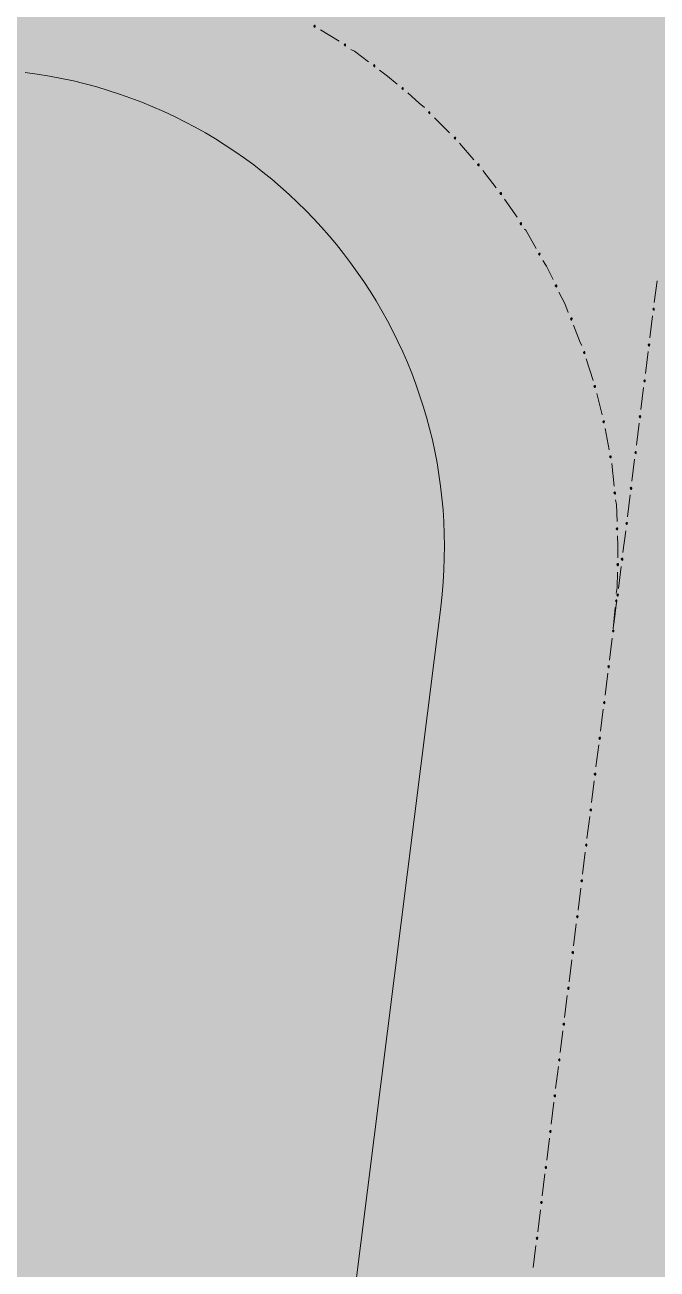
# Model space of a CAD drawing. Header units: metres. Extents: x -4 to 509425, y 7549 to 4732445.
# Drawn here: x 476076.11 to 476083.36, y 4719750.89 to 4719765.19 of the extents above; entities that cross this region are included whole.
import ezdxf

# ---------------------------------------------------------------- set-up
doc = ezdxf.new("R2010")
doc.units = ezdxf.units.M
doc.header["$LTSCALE"] = 0.01
doc.header["$MEASUREMENT"] = 0
doc.layers.get('0').update_dxf_attribs({"lineweight": 0})
for name, color, linetype in [('_SUBESTACIÓN', 1, 'Continuous'), ('NUDO GAROÑA', 211, 'Continuous'), ('SUBESTACION LA VID', 253, 'Continuous')]:
    doc.layers.add(name, color=color, linetype=linetype)

# ---------------------------------------------------------------- blocks, each defined once
blk = doc.blocks.new('A$Cfff6051d')
at = {"layer": 'SUBESTACION LA VID', "transparency": 33554687}
h = blk.add_hatch(color=256, dxfattribs=at)
h.dxf.hatch_style = 2
h.paths.add_polyline_path([(476079.437, 4719765.17), (476079.439, 4719765.178), (476079.43, 4719765.179), (476079.421, 4719765.172), (476079.428, 4719765.162), (476079.436, 4719765.161)])
h = blk.add_hatch(color=256, dxfattribs=at)
h.dxf.hatch_style = 2
h.paths.add_polyline_path([(476079.786, 4719764.955), (476079.787, 4719764.964), (476079.779, 4719764.965), (476079.769, 4719764.957), (476079.777, 4719764.948), (476079.785, 4719764.947)])
h = blk.add_hatch(color=256, dxfattribs=at)
h.dxf.hatch_style = 2
h.paths.add_polyline_path([(476080.123, 4719764.717), (476080.124, 4719764.725), (476080.116, 4719764.726), (476080.106, 4719764.719), (476080.114, 4719764.709), (476080.122, 4719764.708)])
h = blk.add_hatch(color=256, dxfattribs=at)
h.dxf.hatch_style = 2
h.paths.add_polyline_path([(476080.448, 4719764.454), (476080.45, 4719764.463), (476080.441, 4719764.464), (476080.432, 4719764.456), (476080.439, 4719764.447), (476080.447, 4719764.446)])
h = blk.add_hatch(color=256, dxfattribs=at)
h.dxf.hatch_style = 2
h.paths.add_polyline_path([(476080.755, 4719764.177), (476080.756, 4719764.185), (476080.748, 4719764.186), (476080.738, 4719764.179), (476080.746, 4719764.17), (476080.754, 4719764.168)])
h = blk.add_hatch(color=256, dxfattribs=at)
h.dxf.hatch_style = 2
h.paths.add_polyline_path([(476081.051, 4719763.884), (476081.052, 4719763.892), (476081.044, 4719763.893), (476081.034, 4719763.886), (476081.042, 4719763.876), (476081.05, 4719763.875)])
h = blk.add_hatch(color=256, dxfattribs=at)
h.dxf.hatch_style = 2
h.paths.add_polyline_path([(476081.32, 4719763.577), (476081.321, 4719763.585), (476081.312, 4719763.587), (476081.303, 4719763.579), (476081.31, 4719763.57), (476081.319, 4719763.569)])
h = blk.add_hatch(color=256, dxfattribs=at)
h.dxf.hatch_style = 2
h.paths.add_polyline_path([(476081.577, 4719763.246), (476081.578, 4719763.255), (476081.57, 4719763.256), (476081.56, 4719763.248), (476081.567, 4719763.239), (476081.576, 4719763.238)])
h = blk.add_hatch(color=256, dxfattribs=at)
h.dxf.hatch_style = 2
h.paths.add_polyline_path([(476081.807, 4719762.902), (476081.808, 4719762.91), (476081.799, 4719762.911), (476081.79, 4719762.904), (476081.797, 4719762.894), (476081.806, 4719762.893)])
h = blk.add_hatch(color=256, dxfattribs=at)
h.dxf.hatch_style = 2
h.paths.add_polyline_path([(476082.019, 4719762.551), (476082.02, 4719762.559), (476082.011, 4719762.56), (476082.002, 4719762.553), (476082.009, 4719762.544), (476082.018, 4719762.542)])
h = blk.add_hatch(color=256, dxfattribs=at)
h.dxf.hatch_style = 2
h.paths.add_polyline_path([(476082.212, 4719762.185), (476082.213, 4719762.194), (476082.204, 4719762.195), (476082.195, 4719762.187), (476082.202, 4719762.178), (476082.211, 4719762.177)])
h = blk.add_hatch(color=256, dxfattribs=at)
h.dxf.hatch_style = 2
h.paths.add_polyline_path([(476083.33, 4719761.917), (476083.331, 4719761.926), (476083.323, 4719761.927), (476083.313, 4719761.919), (476083.321, 4719761.91), (476083.329, 4719761.909)])
h = blk.add_hatch(color=256, dxfattribs=at)
h.dxf.hatch_style = 2
h.paths.add_polyline_path([(476082.386, 4719761.805), (476082.387, 4719761.814), (476082.379, 4719761.815), (476082.369, 4719761.807), (476082.377, 4719761.798), (476082.385, 4719761.797)])
h = blk.add_hatch(color=256, dxfattribs=at)
h.dxf.hatch_style = 2
h.paths.add_polyline_path([(476082.534, 4719761.42), (476082.535, 4719761.428), (476082.527, 4719761.429), (476082.517, 4719761.422), (476082.524, 4719761.412), (476082.533, 4719761.411)])
h = blk.add_hatch(color=256, dxfattribs=at)
h.dxf.hatch_style = 2
h.paths.add_polyline_path([(476083.278, 4719761.506), (476083.279, 4719761.514), (476083.271, 4719761.515), (476083.262, 4719761.508), (476083.269, 4719761.498), (476083.277, 4719761.497)])
h = blk.add_hatch(color=256, dxfattribs=at)
h.dxf.hatch_style = 2
h.paths.add_polyline_path([(476082.656, 4719761.029), (476082.657, 4719761.037), (476082.648, 4719761.039), (476082.639, 4719761.031), (476082.646, 4719761.022), (476082.654, 4719761.021)])
h = blk.add_hatch(color=256, dxfattribs=at)
h.dxf.hatch_style = 2
h.paths.add_polyline_path([(476083.227, 4719761.094), (476083.228, 4719761.102), (476083.219, 4719761.103), (476083.21, 4719761.096), (476083.217, 4719761.087), (476083.226, 4719761.086)])
h = blk.add_hatch(color=256, dxfattribs=at)
h.dxf.hatch_style = 2
h.paths.add_polyline_path([(476083.175, 4719760.682), (476083.176, 4719760.691), (476083.168, 4719760.692), (476083.158, 4719760.684), (476083.166, 4719760.675), (476083.174, 4719760.674)])
h = blk.add_hatch(color=256, dxfattribs=at)
h.dxf.hatch_style = 2
h.paths.add_polyline_path([(476082.758, 4719760.624), (476082.759, 4719760.632), (476082.751, 4719760.633), (476082.742, 4719760.626), (476082.749, 4719760.616), (476082.757, 4719760.615)])
h = blk.add_hatch(color=256, dxfattribs=at)
h.dxf.hatch_style = 2
h.paths.add_polyline_path([(476083.124, 4719760.271), (476083.125, 4719760.279), (476083.116, 4719760.28), (476083.107, 4719760.273), (476083.114, 4719760.263), (476083.123, 4719760.262)])
h = blk.add_hatch(color=256, dxfattribs=at)
h.dxf.hatch_style = 2
h.paths.add_polyline_path([(476082.836, 4719760.221), (476082.837, 4719760.23), (476082.829, 4719760.231), (476082.819, 4719760.224), (476082.826, 4719760.214), (476082.835, 4719760.213)])
h = blk.add_hatch(color=256, dxfattribs=at)
h.dxf.hatch_style = 2
h.paths.add_polyline_path([(476083.072, 4719759.859), (476083.073, 4719759.867), (476083.065, 4719759.869), (476083.055, 4719759.861), (476083.063, 4719759.852), (476083.071, 4719759.851)])
h = blk.add_hatch(color=256, dxfattribs=at)
h.dxf.hatch_style = 2
h.paths.add_polyline_path([(476082.886, 4719759.806), (476082.887, 4719759.814), (476082.879, 4719759.815), (476082.869, 4719759.808), (476082.877, 4719759.798), (476082.885, 4719759.797)])
h = blk.add_hatch(color=256, dxfattribs=at)
h.dxf.hatch_style = 2
h.paths.add_polyline_path([(476082.911, 4719759.393), (476082.912, 4719759.401), (476082.904, 4719759.402), (476082.894, 4719759.395), (476082.902, 4719759.386), (476082.91, 4719759.385)])
h = blk.add_hatch(color=256, dxfattribs=at)
h.dxf.hatch_style = 2
h.paths.add_polyline_path([(476083.021, 4719759.456), (476083.023, 4719759.464), (476083.014, 4719759.465), (476083.005, 4719759.458), (476083.012, 4719759.449), (476083.02, 4719759.447)])
h = blk.add_hatch(color=256, dxfattribs=at)
h.dxf.hatch_style = 2
h.paths.add_polyline_path([(476082.919, 4719758.982), (476082.92, 4719758.991), (476082.912, 4719758.992), (476082.903, 4719758.984), (476082.91, 4719758.975), (476082.918, 4719758.974)])
h = blk.add_hatch(color=256, dxfattribs=at)
h.dxf.hatch_style = 2
h.paths.add_polyline_path([(476082.97, 4719759.044), (476082.971, 4719759.053), (476082.962, 4719759.054), (476082.953, 4719759.046), (476082.96, 4719759.037), (476082.969, 4719759.036)])
h = blk.add_hatch(color=256, dxfattribs=at)
h.dxf.hatch_style = 2
h.paths.add_polyline_path([(476082.901, 4719758.566), (476082.902, 4719758.575), (476082.894, 4719758.576), (476082.885, 4719758.569), (476082.892, 4719758.559), (476082.9, 4719758.558)])
h = blk.add_hatch(color=256, dxfattribs=at)
h.dxf.hatch_style = 2
h.paths.add_polyline_path([(476082.918, 4719758.633), (476082.919, 4719758.641), (476082.911, 4719758.642), (476082.901, 4719758.635), (476082.909, 4719758.625), (476082.917, 4719758.624)])
h = blk.add_hatch(color=256, dxfattribs=at)
h.dxf.hatch_style = 2
h.paths.add_polyline_path([(476082.867, 4719758.221), (476082.868, 4719758.229), (476082.859, 4719758.23), (476082.85, 4719758.223), (476082.857, 4719758.214), (476082.866, 4719758.213)])
h = blk.add_hatch(color=256, dxfattribs=at)
h.dxf.hatch_style = 2
h.paths.add_polyline_path([(476082.815, 4719757.809), (476082.816, 4719757.818), (476082.808, 4719757.819), (476082.798, 4719757.812), (476082.806, 4719757.802), (476082.814, 4719757.801)])
h = blk.add_hatch(color=256, dxfattribs=at)
h.dxf.hatch_style = 2
h.paths.add_polyline_path([(476082.763, 4719757.398), (476082.764, 4719757.406), (476082.756, 4719757.407), (476082.747, 4719757.4), (476082.754, 4719757.39), (476082.762, 4719757.389)])
h = blk.add_hatch(color=256, dxfattribs=at)
h.dxf.hatch_style = 2
h.paths.add_polyline_path([(476082.712, 4719756.986), (476082.713, 4719756.995), (476082.704, 4719756.996), (476082.695, 4719756.988), (476082.702, 4719756.979), (476082.711, 4719756.978)])
h = blk.add_hatch(color=256, dxfattribs=at)
h.dxf.hatch_style = 2
h.paths.add_polyline_path([(476082.66, 4719756.575), (476082.661, 4719756.583), (476082.653, 4719756.584), (476082.643, 4719756.577), (476082.651, 4719756.567), (476082.659, 4719756.566)])
h = blk.add_hatch(color=256, dxfattribs=at)
h.dxf.hatch_style = 2
h.paths.add_polyline_path([(476082.609, 4719756.163), (476082.61, 4719756.171), (476082.601, 4719756.172), (476082.592, 4719756.165), (476082.599, 4719756.156), (476082.608, 4719756.155)])
h = blk.add_hatch(color=256, dxfattribs=at)
h.dxf.hatch_style = 2
h.paths.add_polyline_path([(476082.558, 4719755.76), (476082.559, 4719755.768), (476082.551, 4719755.769), (476082.541, 4719755.762), (476082.549, 4719755.752), (476082.557, 4719755.751)])
h = blk.add_hatch(color=256, dxfattribs=at)
h.dxf.hatch_style = 2
h.paths.add_polyline_path([(476082.506, 4719755.348), (476082.508, 4719755.357), (476082.499, 4719755.358), (476082.49, 4719755.35), (476082.497, 4719755.341), (476082.505, 4719755.34)])
h = blk.add_hatch(color=256, dxfattribs=at)
h.dxf.hatch_style = 2
h.paths.add_polyline_path([(476082.455, 4719754.937), (476082.456, 4719754.945), (476082.448, 4719754.946), (476082.438, 4719754.939), (476082.445, 4719754.929), (476082.454, 4719754.928)])
h = blk.add_hatch(color=256, dxfattribs=at)
h.dxf.hatch_style = 2
h.paths.add_polyline_path([(476082.403, 4719754.525), (476082.404, 4719754.533), (476082.396, 4719754.534), (476082.386, 4719754.527), (476082.394, 4719754.518), (476082.402, 4719754.516)])
h = blk.add_hatch(color=256, dxfattribs=at)
h.dxf.hatch_style = 2
h.paths.add_polyline_path([(476082.352, 4719754.113), (476082.353, 4719754.122), (476082.344, 4719754.123), (476082.335, 4719754.115), (476082.342, 4719754.106), (476082.351, 4719754.105)])
h = blk.add_hatch(color=256, dxfattribs=at)
h.dxf.hatch_style = 2
h.paths.add_polyline_path([(476082.3, 4719753.702), (476082.301, 4719753.71), (476082.293, 4719753.711), (476082.283, 4719753.704), (476082.291, 4719753.694), (476082.299, 4719753.693)])
h = blk.add_hatch(color=256, dxfattribs=at)
h.dxf.hatch_style = 2
h.paths.add_polyline_path([(476082.248, 4719753.29), (476082.249, 4719753.298), (476082.241, 4719753.299), (476082.232, 4719753.292), (476082.239, 4719753.283), (476082.247, 4719753.282)])
h = blk.add_hatch(color=256, dxfattribs=at)
h.dxf.hatch_style = 2
h.paths.add_polyline_path([(476082.197, 4719752.878), (476082.198, 4719752.887), (476082.189, 4719752.888), (476082.18, 4719752.881), (476082.187, 4719752.871), (476082.196, 4719752.87)])
h = blk.add_hatch(color=256, dxfattribs=at)
h.dxf.hatch_style = 2
h.paths.add_polyline_path([(476082.145, 4719752.467), (476082.146, 4719752.475), (476082.138, 4719752.476), (476082.128, 4719752.469), (476082.136, 4719752.459), (476082.144, 4719752.458)])
h = blk.add_hatch(color=256, dxfattribs=at)
h.dxf.hatch_style = 2
h.paths.add_polyline_path([(476082.094, 4719752.055), (476082.095, 4719752.064), (476082.086, 4719752.065), (476082.077, 4719752.057), (476082.084, 4719752.048), (476082.093, 4719752.047)])
h = blk.add_hatch(color=256, dxfattribs=at)
h.dxf.hatch_style = 2
h.paths.add_polyline_path([(476082.043, 4719751.652), (476082.044, 4719751.66), (476082.036, 4719751.661), (476082.026, 4719751.654), (476082.034, 4719751.645), (476082.042, 4719751.644)])
h = blk.add_hatch(color=256, dxfattribs=at)
h.dxf.hatch_style = 2
h.paths.add_polyline_path([(476081.991, 4719751.24), (476081.993, 4719751.249), (476081.984, 4719751.25), (476081.975, 4719751.242), (476081.982, 4719751.233), (476081.99, 4719751.232)])
at = {"layer": 'SUBESTACION LA VID', "lineweight": 15}
for p, q in [((476079.715, 4719764.998), (476079.5, 4719765.128)), ((476081.259, 4719763.636), (476081.095, 4719763.827)), ((476081.517, 4719763.313), (476081.363, 4719763.512)), ((476081.756, 4719762.976), (476081.611, 4719763.182)), ((476083.363, 4719762.246), (476083.331, 4719761.994)), ((476083.312, 4719761.843), (476083.281, 4719761.591)), ((476083.261, 4719761.431), (476083.229, 4719761.179)), ((476082.63, 4719761.1), (476082.551, 4719761.349)), ((476083.209, 4719761.019), (476083.177, 4719760.767)), ((476082.734, 4719760.703), (476082.671, 4719760.95)), ((476082.812, 4719760.301), (476082.766, 4719760.546)), ((476083.157, 4719760.608), (476083.126, 4719760.356)), ((476082.87, 4719759.884), (476082.843, 4719760.144)), ((476083.106, 4719760.196), (476083.074, 4719759.944)), ((476083.054, 4719759.785), (476083.023, 4719759.533)), ((476083.003, 4719759.373), (476082.971, 4719759.121)), ((476082.951, 4719758.961), (476082.919, 4719758.709)), ((476082.899, 4719758.55), (476082.868, 4719758.298)), ((476080.879, 4719758.496), (476078.143, 4719736.672)), ((476082.861, 4719758.247), (476082.884, 4719758.492)), ((476082.848, 4719758.138), (476082.816, 4719757.886)), ((476082.797, 4719757.735), (476082.766, 4719757.483)), ((476082.746, 4719757.323), (476082.714, 4719757.071)), ((476082.694, 4719756.912), (476082.662, 4719756.66)), ((476082.642, 4719756.5), (476082.611, 4719756.248)), ((476082.591, 4719756.088), (476082.559, 4719755.836)), ((476082.539, 4719755.677), (476082.508, 4719755.425)), ((476082.488, 4719755.265), (476082.456, 4719755.013)), ((476082.436, 4719754.854), (476082.404, 4719754.602)), ((476082.384, 4719754.442), (476082.353, 4719754.19)), ((476082.333, 4719754.03), (476082.301, 4719753.778)), ((476082.282, 4719753.627), (476082.251, 4719753.375)), ((476082.231, 4719753.215), (476082.199, 4719752.963)), ((476082.179, 4719752.804), (476082.147, 4719752.552)), ((476082.127, 4719752.392), (476082.096, 4719752.14)), ((476082.076, 4719751.981), (476082.044, 4719751.729)), ((476082.024, 4719751.569), (476081.993, 4719751.317)), ((476081.973, 4719751.157), (476081.941, 4719750.905))]:
    blk.add_line(p, q, dxfattribs=at)
at = {"layer": 'SUBESTACION LA VID'}
for points in [[(476079.437, 4719765.17), (476079.439, 4719765.178), (476079.43, 4719765.179), (476079.421, 4719765.172), (476079.428, 4719765.162), (476079.436, 4719765.161)], [(476079.786, 4719764.955), (476079.787, 4719764.964), (476079.779, 4719764.965), (476079.769, 4719764.957), (476079.777, 4719764.948), (476079.785, 4719764.947)], [(476080.123, 4719764.717), (476080.124, 4719764.725), (476080.116, 4719764.726), (476080.106, 4719764.719), (476080.114, 4719764.709), (476080.122, 4719764.708)], [(476080.448, 4719764.454), (476080.45, 4719764.463), (476080.441, 4719764.464), (476080.432, 4719764.456), (476080.439, 4719764.447), (476080.447, 4719764.446)], [(476080.755, 4719764.177), (476080.756, 4719764.185), (476080.748, 4719764.186), (476080.738, 4719764.179), (476080.746, 4719764.17), (476080.754, 4719764.168)], [(476081.051, 4719763.884), (476081.052, 4719763.892), (476081.044, 4719763.893), (476081.034, 4719763.886), (476081.042, 4719763.876), (476081.05, 4719763.875)], [(476081.32, 4719763.577), (476081.321, 4719763.585), (476081.312, 4719763.587), (476081.303, 4719763.579), (476081.31, 4719763.57), (476081.319, 4719763.569)], [(476081.577, 4719763.246), (476081.578, 4719763.255), (476081.57, 4719763.256), (476081.56, 4719763.248), (476081.567, 4719763.239), (476081.576, 4719763.238)], [(476081.807, 4719762.902), (476081.808, 4719762.91), (476081.799, 4719762.911), (476081.79, 4719762.904), (476081.797, 4719762.894), (476081.806, 4719762.893)], [(476082.019, 4719762.551), (476082.02, 4719762.559), (476082.011, 4719762.56), (476082.002, 4719762.553), (476082.009, 4719762.544), (476082.018, 4719762.542)], [(476082.212, 4719762.185), (476082.213, 4719762.194), (476082.204, 4719762.195), (476082.195, 4719762.187), (476082.202, 4719762.178), (476082.211, 4719762.177)], [(476083.33, 4719761.917), (476083.331, 4719761.926), (476083.323, 4719761.927), (476083.313, 4719761.919), (476083.321, 4719761.91), (476083.329, 4719761.909)], [(476082.386, 4719761.805), (476082.387, 4719761.814), (476082.379, 4719761.815), (476082.369, 4719761.807), (476082.377, 4719761.798), (476082.385, 4719761.797)], [(476082.534, 4719761.42), (476082.535, 4719761.428), (476082.527, 4719761.429), (476082.517, 4719761.422), (476082.524, 4719761.412), (476082.533, 4719761.411)], [(476083.278, 4719761.506), (476083.279, 4719761.514), (476083.271, 4719761.515), (476083.262, 4719761.508), (476083.269, 4719761.498), (476083.277, 4719761.497)], [(476082.656, 4719761.029), (476082.657, 4719761.037), (476082.648, 4719761.039), (476082.639, 4719761.031), (476082.646, 4719761.022), (476082.654, 4719761.021)], [(476083.227, 4719761.094), (476083.228, 4719761.102), (476083.219, 4719761.103), (476083.21, 4719761.096), (476083.217, 4719761.087), (476083.226, 4719761.086)], [(476083.175, 4719760.682), (476083.176, 4719760.691), (476083.168, 4719760.692), (476083.158, 4719760.684), (476083.166, 4719760.675), (476083.174, 4719760.674)], [(476082.758, 4719760.624), (476082.759, 4719760.632), (476082.751, 4719760.633), (476082.742, 4719760.626), (476082.749, 4719760.616), (476082.757, 4719760.615)], [(476083.124, 4719760.271), (476083.125, 4719760.279), (476083.116, 4719760.28), (476083.107, 4719760.273), (476083.114, 4719760.263), (476083.123, 4719760.262)], [(476082.836, 4719760.221), (476082.837, 4719760.23), (476082.829, 4719760.231), (476082.819, 4719760.224), (476082.826, 4719760.214), (476082.835, 4719760.213)], [(476083.072, 4719759.859), (476083.073, 4719759.867), (476083.065, 4719759.869), (476083.055, 4719759.861), (476083.063, 4719759.852), (476083.071, 4719759.851)], [(476082.886, 4719759.806), (476082.887, 4719759.814), (476082.879, 4719759.815), (476082.869, 4719759.808), (476082.877, 4719759.798), (476082.885, 4719759.797)], [(476082.911, 4719759.393), (476082.912, 4719759.401), (476082.904, 4719759.402), (476082.894, 4719759.395), (476082.902, 4719759.386), (476082.91, 4719759.385)], [(476083.021, 4719759.456), (476083.023, 4719759.464), (476083.014, 4719759.465), (476083.005, 4719759.458), (476083.012, 4719759.449), (476083.02, 4719759.447)], [(476082.919, 4719758.982), (476082.92, 4719758.991), (476082.912, 4719758.992), (476082.903, 4719758.984), (476082.91, 4719758.975), (476082.918, 4719758.974)], [(476082.97, 4719759.044), (476082.971, 4719759.053), (476082.962, 4719759.054), (476082.953, 4719759.046), (476082.96, 4719759.037), (476082.969, 4719759.036)], [(476082.901, 4719758.566), (476082.902, 4719758.575), (476082.894, 4719758.576), (476082.885, 4719758.569), (476082.892, 4719758.559), (476082.9, 4719758.558)], [(476082.918, 4719758.633), (476082.919, 4719758.641), (476082.911, 4719758.642), (476082.901, 4719758.635), (476082.909, 4719758.625), (476082.917, 4719758.624)], [(476082.867, 4719758.221), (476082.868, 4719758.229), (476082.859, 4719758.23), (476082.85, 4719758.223), (476082.857, 4719758.214), (476082.866, 4719758.213)], [(476082.815, 4719757.809), (476082.816, 4719757.818), (476082.808, 4719757.819), (476082.798, 4719757.812), (476082.806, 4719757.802), (476082.814, 4719757.801)], [(476082.763, 4719757.398), (476082.764, 4719757.406), (476082.756, 4719757.407), (476082.747, 4719757.4), (476082.754, 4719757.39), (476082.762, 4719757.389)], [(476082.712, 4719756.986), (476082.713, 4719756.995), (476082.704, 4719756.996), (476082.695, 4719756.988), (476082.702, 4719756.979), (476082.711, 4719756.978)], [(476082.66, 4719756.575), (476082.661, 4719756.583), (476082.653, 4719756.584), (476082.643, 4719756.577), (476082.651, 4719756.567), (476082.659, 4719756.566)], [(476082.609, 4719756.163), (476082.61, 4719756.171), (476082.601, 4719756.172), (476082.592, 4719756.165), (476082.599, 4719756.156), (476082.608, 4719756.155)], [(476082.558, 4719755.76), (476082.559, 4719755.768), (476082.551, 4719755.769), (476082.541, 4719755.762), (476082.549, 4719755.752), (476082.557, 4719755.751)], [(476082.506, 4719755.348), (476082.508, 4719755.357), (476082.499, 4719755.358), (476082.49, 4719755.35), (476082.497, 4719755.341), (476082.505, 4719755.34)], [(476082.455, 4719754.937), (476082.456, 4719754.945), (476082.448, 4719754.946), (476082.438, 4719754.939), (476082.445, 4719754.929), (476082.454, 4719754.928)], [(476082.403, 4719754.525), (476082.404, 4719754.533), (476082.396, 4719754.534), (476082.386, 4719754.527), (476082.394, 4719754.518), (476082.402, 4719754.516)], [(476082.352, 4719754.113), (476082.353, 4719754.122), (476082.344, 4719754.123), (476082.335, 4719754.115), (476082.342, 4719754.106), (476082.351, 4719754.105)], [(476082.3, 4719753.702), (476082.301, 4719753.71), (476082.293, 4719753.711), (476082.283, 4719753.704), (476082.291, 4719753.694), (476082.299, 4719753.693)], [(476082.248, 4719753.29), (476082.249, 4719753.298), (476082.241, 4719753.299), (476082.232, 4719753.292), (476082.239, 4719753.283), (476082.247, 4719753.282)], [(476082.197, 4719752.878), (476082.198, 4719752.887), (476082.189, 4719752.888), (476082.18, 4719752.881), (476082.187, 4719752.871), (476082.196, 4719752.87)], [(476082.145, 4719752.467), (476082.146, 4719752.475), (476082.138, 4719752.476), (476082.128, 4719752.469), (476082.136, 4719752.459), (476082.144, 4719752.458)], [(476082.094, 4719752.055), (476082.095, 4719752.064), (476082.086, 4719752.065), (476082.077, 4719752.057), (476082.084, 4719752.048), (476082.093, 4719752.047)], [(476082.043, 4719751.652), (476082.044, 4719751.66), (476082.036, 4719751.661), (476082.026, 4719751.654), (476082.034, 4719751.645), (476082.042, 4719751.644)], [(476081.991, 4719751.24), (476081.993, 4719751.249), (476081.984, 4719751.25), (476081.975, 4719751.242), (476081.982, 4719751.233), (476081.99, 4719751.232)]]:
    blk.add_lwpolyline(points, close=True, dxfattribs=at)
at = {"layer": 'SUBESTACION LA VID', "lineweight": 0}
for points in [[(476079.437, 4719765.17), (476079.439, 4719765.178), (476079.43, 4719765.179), (476079.421, 4719765.172), (476079.428, 4719765.162), (476079.436, 4719765.161)], [(476079.786, 4719764.955), (476079.787, 4719764.964), (476079.779, 4719764.965), (476079.769, 4719764.957), (476079.777, 4719764.948), (476079.785, 4719764.947)], [(476080.123, 4719764.717), (476080.124, 4719764.725), (476080.116, 4719764.726), (476080.106, 4719764.719), (476080.114, 4719764.709), (476080.122, 4719764.708)], [(476080.448, 4719764.454), (476080.45, 4719764.463), (476080.441, 4719764.464), (476080.432, 4719764.456), (476080.439, 4719764.447), (476080.447, 4719764.446)], [(476080.755, 4719764.177), (476080.756, 4719764.185), (476080.748, 4719764.186), (476080.738, 4719764.179), (476080.746, 4719764.17), (476080.754, 4719764.168)], [(476081.051, 4719763.884), (476081.052, 4719763.892), (476081.044, 4719763.893), (476081.034, 4719763.886), (476081.042, 4719763.876), (476081.05, 4719763.875)], [(476081.32, 4719763.577), (476081.321, 4719763.585), (476081.312, 4719763.587), (476081.303, 4719763.579), (476081.31, 4719763.57), (476081.319, 4719763.569)], [(476081.577, 4719763.246), (476081.578, 4719763.255), (476081.57, 4719763.256), (476081.56, 4719763.248), (476081.567, 4719763.239), (476081.576, 4719763.238)], [(476081.807, 4719762.902), (476081.808, 4719762.91), (476081.799, 4719762.911), (476081.79, 4719762.904), (476081.797, 4719762.894), (476081.806, 4719762.893)], [(476082.019, 4719762.551), (476082.02, 4719762.559), (476082.011, 4719762.56), (476082.002, 4719762.553), (476082.009, 4719762.544), (476082.018, 4719762.542)], [(476082.212, 4719762.185), (476082.213, 4719762.194), (476082.204, 4719762.195), (476082.195, 4719762.187), (476082.202, 4719762.178), (476082.211, 4719762.177)], [(476083.33, 4719761.917), (476083.331, 4719761.926), (476083.323, 4719761.927), (476083.313, 4719761.919), (476083.321, 4719761.91), (476083.329, 4719761.909)], [(476082.386, 4719761.805), (476082.387, 4719761.814), (476082.379, 4719761.815), (476082.369, 4719761.807), (476082.377, 4719761.798), (476082.385, 4719761.797)], [(476082.534, 4719761.42), (476082.535, 4719761.428), (476082.527, 4719761.429), (476082.517, 4719761.422), (476082.524, 4719761.412), (476082.533, 4719761.411)], [(476083.278, 4719761.506), (476083.279, 4719761.514), (476083.271, 4719761.515), (476083.262, 4719761.508), (476083.269, 4719761.498), (476083.277, 4719761.497)], [(476082.656, 4719761.029), (476082.657, 4719761.037), (476082.648, 4719761.039), (476082.639, 4719761.031), (476082.646, 4719761.022), (476082.654, 4719761.021)], [(476083.227, 4719761.094), (476083.228, 4719761.102), (476083.219, 4719761.103), (476083.21, 4719761.096), (476083.217, 4719761.087), (476083.226, 4719761.086)], [(476083.175, 4719760.682), (476083.176, 4719760.691), (476083.168, 4719760.692), (476083.158, 4719760.684), (476083.166, 4719760.675), (476083.174, 4719760.674)], [(476082.758, 4719760.624), (476082.759, 4719760.632), (476082.751, 4719760.633), (476082.742, 4719760.626), (476082.749, 4719760.616), (476082.757, 4719760.615)], [(476083.124, 4719760.271), (476083.125, 4719760.279), (476083.116, 4719760.28), (476083.107, 4719760.273), (476083.114, 4719760.263), (476083.123, 4719760.262)], [(476082.836, 4719760.221), (476082.837, 4719760.23), (476082.829, 4719760.231), (476082.819, 4719760.224), (476082.826, 4719760.214), (476082.835, 4719760.213)], [(476083.072, 4719759.859), (476083.073, 4719759.867), (476083.065, 4719759.869), (476083.055, 4719759.861), (476083.063, 4719759.852), (476083.071, 4719759.851)], [(476082.886, 4719759.806), (476082.887, 4719759.814), (476082.879, 4719759.815), (476082.869, 4719759.808), (476082.877, 4719759.798), (476082.885, 4719759.797)], [(476082.911, 4719759.393), (476082.912, 4719759.401), (476082.904, 4719759.402), (476082.894, 4719759.395), (476082.902, 4719759.386), (476082.91, 4719759.385)], [(476083.021, 4719759.456), (476083.023, 4719759.464), (476083.014, 4719759.465), (476083.005, 4719759.458), (476083.012, 4719759.449), (476083.02, 4719759.447)], [(476082.919, 4719758.982), (476082.92, 4719758.991), (476082.912, 4719758.992), (476082.903, 4719758.984), (476082.91, 4719758.975), (476082.918, 4719758.974)], [(476082.97, 4719759.044), (476082.971, 4719759.053), (476082.962, 4719759.054), (476082.953, 4719759.046), (476082.96, 4719759.037), (476082.969, 4719759.036)], [(476082.901, 4719758.566), (476082.902, 4719758.575), (476082.894, 4719758.576), (476082.885, 4719758.569), (476082.892, 4719758.559), (476082.9, 4719758.558)], [(476082.918, 4719758.633), (476082.919, 4719758.641), (476082.911, 4719758.642), (476082.901, 4719758.635), (476082.909, 4719758.625), (476082.917, 4719758.624)], [(476082.867, 4719758.221), (476082.868, 4719758.229), (476082.859, 4719758.23), (476082.85, 4719758.223), (476082.857, 4719758.214), (476082.866, 4719758.213)], [(476082.815, 4719757.809), (476082.816, 4719757.818), (476082.808, 4719757.819), (476082.798, 4719757.812), (476082.806, 4719757.802), (476082.814, 4719757.801)], [(476082.763, 4719757.398), (476082.764, 4719757.406), (476082.756, 4719757.407), (476082.747, 4719757.4), (476082.754, 4719757.39), (476082.762, 4719757.389)], [(476082.712, 4719756.986), (476082.713, 4719756.995), (476082.704, 4719756.996), (476082.695, 4719756.988), (476082.702, 4719756.979), (476082.711, 4719756.978)], [(476082.66, 4719756.575), (476082.661, 4719756.583), (476082.653, 4719756.584), (476082.643, 4719756.577), (476082.651, 4719756.567), (476082.659, 4719756.566)], [(476082.609, 4719756.163), (476082.61, 4719756.171), (476082.601, 4719756.172), (476082.592, 4719756.165), (476082.599, 4719756.156), (476082.608, 4719756.155)], [(476082.558, 4719755.76), (476082.559, 4719755.768), (476082.551, 4719755.769), (476082.541, 4719755.762), (476082.549, 4719755.752), (476082.557, 4719755.751)], [(476082.506, 4719755.348), (476082.508, 4719755.357), (476082.499, 4719755.358), (476082.49, 4719755.35), (476082.497, 4719755.341), (476082.505, 4719755.34)], [(476082.455, 4719754.937), (476082.456, 4719754.945), (476082.448, 4719754.946), (476082.438, 4719754.939), (476082.445, 4719754.929), (476082.454, 4719754.928)], [(476082.403, 4719754.525), (476082.404, 4719754.533), (476082.396, 4719754.534), (476082.386, 4719754.527), (476082.394, 4719754.518), (476082.402, 4719754.516)], [(476082.352, 4719754.113), (476082.353, 4719754.122), (476082.344, 4719754.123), (476082.335, 4719754.115), (476082.342, 4719754.106), (476082.351, 4719754.105)], [(476082.3, 4719753.702), (476082.301, 4719753.71), (476082.293, 4719753.711), (476082.283, 4719753.704), (476082.291, 4719753.694), (476082.299, 4719753.693)], [(476082.248, 4719753.29), (476082.249, 4719753.298), (476082.241, 4719753.299), (476082.232, 4719753.292), (476082.239, 4719753.283), (476082.247, 4719753.282)], [(476082.197, 4719752.878), (476082.198, 4719752.887), (476082.189, 4719752.888), (476082.18, 4719752.881), (476082.187, 4719752.871), (476082.196, 4719752.87)], [(476082.145, 4719752.467), (476082.146, 4719752.475), (476082.138, 4719752.476), (476082.128, 4719752.469), (476082.136, 4719752.459), (476082.144, 4719752.458)], [(476082.094, 4719752.055), (476082.095, 4719752.064), (476082.086, 4719752.065), (476082.077, 4719752.057), (476082.084, 4719752.048), (476082.093, 4719752.047)], [(476082.043, 4719751.652), (476082.044, 4719751.66), (476082.036, 4719751.661), (476082.026, 4719751.654), (476082.034, 4719751.645), (476082.042, 4719751.644)], [(476081.991, 4719751.24), (476081.993, 4719751.249), (476081.984, 4719751.25), (476081.975, 4719751.242), (476081.982, 4719751.233), (476081.99, 4719751.232)]]:
    blk.add_lwpolyline(points, close=True, dxfattribs=at)
at = {"layer": 'SUBESTACION LA VID', "lineweight": 15}
for points in [[(476080.052, 4719764.76), (476079.888, 4719764.883), (476079.848, 4719764.905)], [(476080.378, 4719764.506), (476080.27, 4719764.596), (476080.177, 4719764.667)], [(476080.694, 4719764.236), (476080.632, 4719764.286), (476080.502, 4719764.405)], [(476080.982, 4719763.944), (476080.974, 4719763.953), (476080.807, 4719764.119)], [(476081.976, 4719762.616), (476081.857, 4719762.827), (476081.841, 4719762.838)], [(476082.17, 4719762.259), (476082.095, 4719762.413), (476082.052, 4719762.478)], [(476082.344, 4719761.879), (476082.306, 4719761.986), (476082.237, 4719762.114)], [(476082.501, 4719761.501), (476082.48, 4719761.537), (476082.403, 4719761.735)], [(476082.905, 4719759.479), (476082.896, 4719759.676), (476082.885, 4719759.729)], [(476082.912, 4719759.06), (476082.913, 4719759.205), (476082.91, 4719759.316)], [(476082.895, 4719758.653), (476082.904, 4719758.72), (476082.909, 4719758.898)]]:
    blk.add_lwpolyline(points, dxfattribs=at)
blk.add_open_spline([(476080.879, 4719758.5), (476081.257, 4719761.513), (476079.121, 4719764.262), (476076.107, 4719764.64)], degree=3, dxfattribs=at)

msp = doc.modelspace()

# ---------------------------------------------------------------- hatches: boundary and pattern name
at = {"layer": '_SUBESTACIÓN', "transparency": 33554559}
h = msp.add_hatch(color=1, dxfattribs=at)
h.dxf.hatch_style = 1
h.paths.add_polyline_path([(475968.64, 4719805.825), (476089.939, 4719790.615), (476078.169, 4719696.74), (475956.869, 4719711.95)])

# ---------------------------------------------------------------- linework, layer by layer
at = {"layer": 'NUDO GAROÑA', "color": 1, "const_width": 10}
msp.add_lwpolyline([(475968.088, 4719801.356), (476089.38, 4719786.15), (476082.478, 4719731.1)], dxfattribs=at)

# ---------------------------------------------------------------- block references
at = {"linetype": 'Continuous'}
msp.add_blockref('A$Cfff6051d', (0, 0), dxfattribs=at)

doc.saveas('drawing.dxf')
